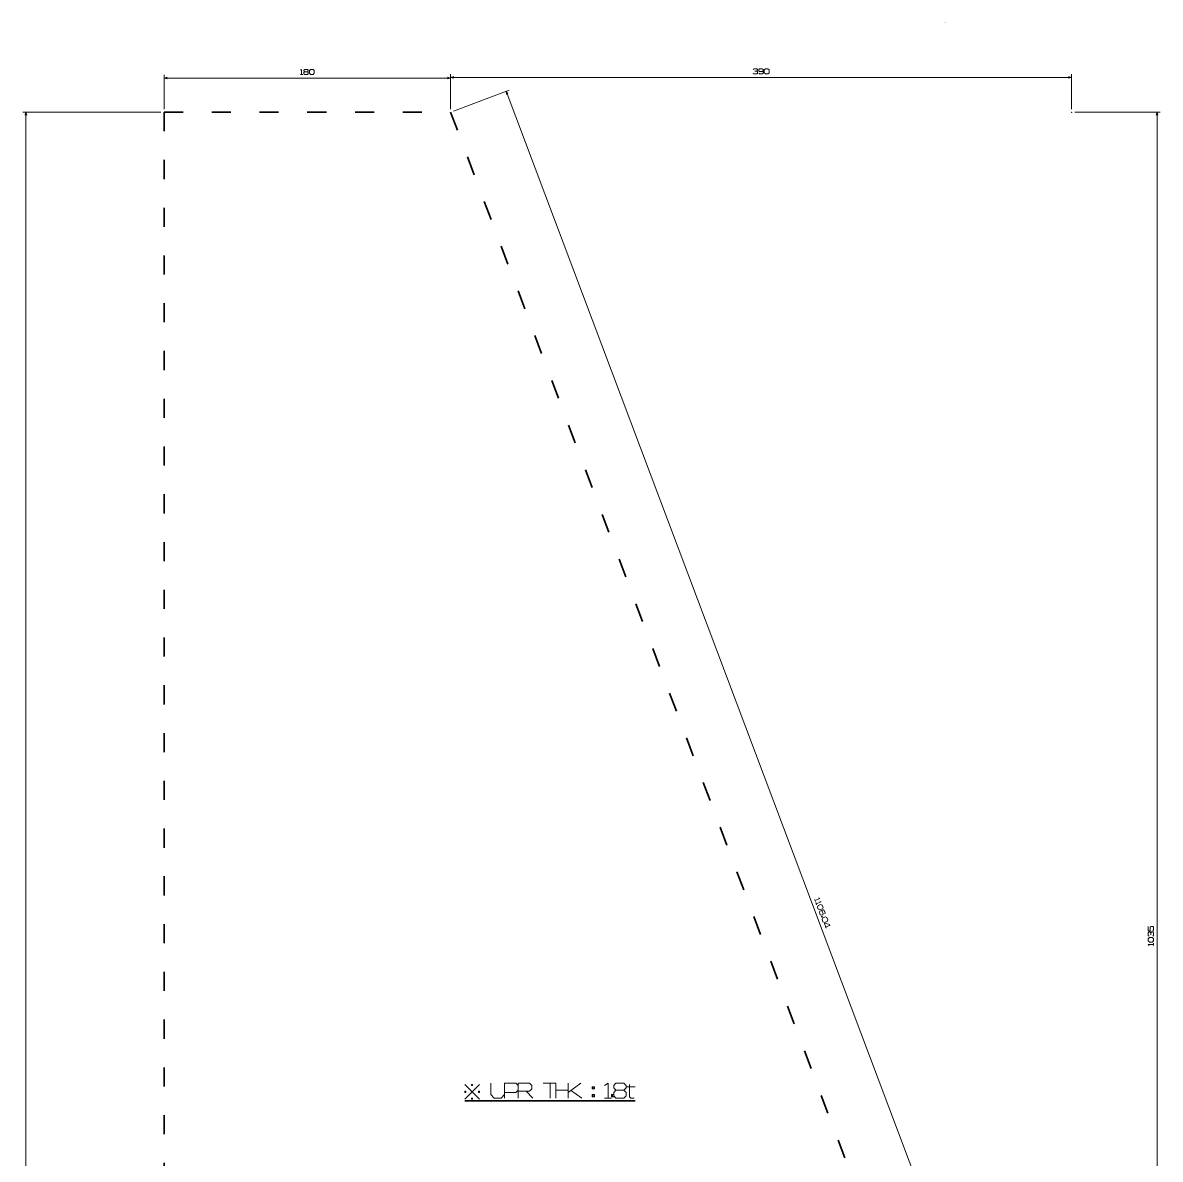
# Model space of a CAD drawing. Extents: x -255 to 1329, y -495 to 1264.
# Drawn here: x -144 to 570, y 550 to 1264 of the extents above; entities that cross this region are included whole.
import ezdxf

# ---------------------------------------------------------------- set-up
doc = ezdxf.new("R2010")
doc.units = 0
doc.linetypes.add('DASHSPACE', pattern=[30, 12, -18])
doc.linetypes.add('DOT', pattern=[3.5, 0.5, -3])

msp = doc.modelspace()

# ---------------------------------------------------------------- linework, layer by layer
at = {"color": 7, "linetype": 'DOT', "lineweight": 35, "ltscale": 0.0104}
msp.add_line((434.99, 1264.41), (435.41, 1264.41), dxfattribs=at)
at = {"color": 5, "lineweight": 13}
for p, q in [((-55.33, 1210.22), (-55.33, 1231.64)), ((-55.33, 1229.64), (124.67, 1229.64)), ((124.67, 1210.22), (124.67, 1231.64)), ((-57.33, 1208.22), (-144.04, 1208.22)), ((-142.04, -391.78), (-142.04, 1208.22))]:
    msp.add_line(p, q, dxfattribs=at)
at = {"color": 7, "lineweight": 13}
for p, q in [((124.67, 1210.22), (124.67, 1232.02)), ((124.67, 1230.02), (514.67, 1230.02)), ((514.67, 1210.22), (514.67, 1232.02)), ((126.55, 1208.93), (161.39, 1222.06)), ((159.52, 1221.35), (549.52, 186.35)), ((516.67, 1208.22), (570.31, 1208.22)), ((568.31, 173.22), (568.31, 1208.22))]:
    msp.add_line(p, q, dxfattribs=at)
at = {"color": 5, "linetype": 'DASHSPACE', "lineweight": 35}
for p, q in [((-55.33, 1208.22), (124.67, 1208.22)), ((-55.33, 1208.22), (-55.33, -391.78)), ((124.67, 1208.22), (514.67, 173.22))]:
    msp.add_line(p, q, dxfattribs=at)
at = {"color": 7, "lineweight": 35}
msp.add_line((133.51, 587.22), (240.65, 587.22), dxfattribs=at)
at = {"color": 5, "lineweight": 13}
for points in [[(-53.39, 1230.15), (-55.33, 1229.64), (-53.39, 1229.12)], [(30.35, 1234.64), (31.1, 1235.14)], [(30.35, 1231.89), (31.85, 1231.89)], [(31.1, 1235.14), (31.1, 1231.89)], [(33.05, 1233.64), (32.55, 1233.14), (32.55, 1232.39), (33.05, 1231.89), (34.8, 1231.89), (35.3, 1232.39), (35.3, 1233.14), (34.8, 1233.64)], [(122.74, 1229.12), (124.67, 1229.64), (122.74, 1230.15)], [(-141.52, 1206.29), (-142.04, 1208.22), (-142.56, 1206.29)]]:
    msp.add_lwpolyline(points, dxfattribs=at)
for points in [[(33.05, 1235.14), (34.8, 1235.14), (35.3, 1234.64), (35.3, 1234.14), (34.8, 1233.64), (33.05, 1233.64), (32.55, 1234.14), (32.55, 1234.64)], [(36.75, 1235.14), (38.25, 1235.14), (39, 1234.39), (39, 1232.64), (38.25, 1231.89), (36.75, 1231.89), (36, 1232.64), (36, 1234.39)]]:
    msp.add_lwpolyline(points, close=True, dxfattribs=at)
at = {"color": 7, "lineweight": 13}
for points in [[(126.61, 1230.54), (124.67, 1230.02), (126.61, 1229.51)], [(314.72, 1235.02), (315.22, 1235.52), (316.97, 1235.52), (317.47, 1235.02), (317.47, 1234.52), (316.97, 1234.02), (315.72, 1234.02), (316.97, 1234.02), (317.47, 1233.52), (317.47, 1232.77), (316.97, 1232.27), (315.22, 1232.27), (314.72, 1232.77)], [(320.92, 1234.27), (320.42, 1233.77), (318.67, 1233.77), (318.17, 1234.27), (318.17, 1235.02), (318.67, 1235.52), (320.42, 1235.52), (320.92, 1235.02), (320.92, 1232.77), (320.42, 1232.27), (318.67, 1232.27), (318.17, 1232.77)], [(512.74, 1229.51), (514.67, 1230.02), (512.74, 1230.54)], [(160.68, 1219.72), (159.52, 1221.35), (159.71, 1219.36)], [(568.83, 1206.29), (568.31, 1208.22), (567.8, 1206.29)], [(355.77, 714.71), (356.5, 714.19)], [(353.19, 713.74), (353.72, 712.34)], [(356.5, 714.19), (353.46, 713.04)], [(353.97, 711.68), (354.5, 710.28)], [(357.27, 712.13), (354.23, 710.98)], [(356.54, 712.65), (357.27, 712.13)], [(359.59, 704.56), (359.88, 705.2), (359.27, 706.84), (358.62, 707.13), (356.52, 706.34), (356.23, 705.7), (356.84, 704.06), (357.49, 703.77), (358.42, 704.12), (358.71, 704.76), (358.1, 706.4), (357.45, 706.69)], [(358.06, 702.97), (357.59, 702.79)], [(359.79, 696.24), (362.83, 697.39), (362.65, 697.86), (359.93, 698.7), (359.46, 698.53), (360.52, 695.72)], [(562.81, 696.77), (562.81, 694.02), (564.06, 694.02), (564.06, 696.27), (564.56, 696.77), (565.56, 696.77), (566.06, 696.27), (566.06, 694.52), (565.56, 694.02)], [(563.31, 690.57), (562.81, 691.07), (562.81, 692.82), (563.31, 693.32), (563.81, 693.32), (564.31, 692.82), (564.31, 691.57), (564.31, 692.82), (564.81, 693.32), (565.56, 693.32), (566.06, 692.82), (566.06, 691.07), (565.56, 690.57)], [(566.06, 684.67), (566.06, 686.17)], [(562.81, 685.42), (566.06, 685.42)], [(563.31, 684.67), (562.81, 685.42)], [(133.51, 597.51), (142.79, 588.22)], [(142.79, 597.51), (133.51, 588.22)], [(149.94, 598.22), (149.94, 591.08), (152.08, 588.94), (156.37, 588.94), (158.51, 591.08), (158.51, 598.22)], [(158.51, 588.94), (158.51, 598.22), (165.65, 598.22), (167.08, 596.79), (167.08, 593.94), (165.65, 592.51), (158.51, 592.51)], [(167.08, 588.94), (167.08, 598.22), (174.22, 598.22), (175.65, 596.79), (175.65, 594.65), (174.22, 593.22), (167.08, 593.22)], [(172.08, 593.22), (176.37, 588.94)], [(182.79, 598.22), (190.65, 598.22)], [(187.08, 598.22), (187.08, 588.94)], [(190.65, 598.22), (190.65, 588.94)], [(190.65, 593.94), (198.51, 593.94)], [(198.51, 598.22), (198.51, 588.94)], [(198.51, 598.22), (198.51, 588.94)], [(206.37, 598.22), (198.51, 592.51)], [(199.94, 593.94), (207.08, 588.94)], [(214.22, 596.08), (214.22, 594.65)], [(221.37, 596.79), (223.51, 598.22)], [(223.51, 598.22), (223.51, 588.94)], [(228.51, 593.94), (227.08, 592.51), (227.08, 590.36), (228.51, 588.94), (233.51, 588.94), (234.94, 590.36), (234.94, 592.51), (233.51, 593.94)], [(234.94, 596.08), (240.65, 596.08)], [(237.08, 597.51), (237.08, 589.65), (237.79, 588.94), (239.94, 588.94)], [(214.22, 591.08), (214.22, 589.65)], [(221.37, 588.94), (225.65, 588.94)], [(226.37, 591.08), (226.37, 589.65)]]:
    msp.add_lwpolyline(points, dxfattribs=at)
for points in [[(322.37, 1235.52), (323.87, 1235.52), (324.62, 1234.77), (324.62, 1233.02), (323.87, 1232.27), (322.37, 1232.27), (321.62, 1233.02), (321.62, 1234.77)], [(358.05, 710.07), (358.58, 708.67), (358.14, 707.7), (356.5, 707.08), (355.54, 707.52), (355.01, 708.92), (355.45, 709.89), (357.08, 710.51)], [(357.97, 703.2), (358.14, 702.73), (357.68, 702.56), (357.5, 703.02)], [(360.99, 702.26), (361.52, 700.85), (361.09, 699.89), (359.45, 699.27), (358.48, 699.71), (357.95, 701.11), (358.39, 702.08), (360.03, 702.69)], [(562.81, 687.62), (562.81, 689.12), (563.56, 689.87), (565.31, 689.87), (566.06, 689.12), (566.06, 687.62), (565.31, 686.87), (563.56, 686.87)], [(133.51, 593.22), (134.22, 593.22), (134.22, 592.51), (133.51, 592.51)], [(137.79, 597.51), (138.51, 597.51), (138.51, 596.79), (137.79, 596.79)], [(142.08, 593.22), (142.79, 593.22), (142.79, 592.51), (142.08, 592.51)], [(213.51, 596.08), (214.94, 596.08), (214.94, 594.65), (213.51, 594.65)], [(228.51, 598.22), (233.51, 598.22), (234.94, 596.79), (234.94, 595.36), (233.51, 593.94), (228.51, 593.94), (227.08, 595.36), (227.08, 596.79)], [(137.79, 588.94), (138.51, 588.94), (138.51, 588.22), (137.79, 588.22)], [(213.51, 591.08), (214.94, 591.08), (214.94, 589.65), (213.51, 589.65)], [(225.65, 591.08), (227.08, 591.08), (227.08, 589.65), (225.65, 589.65)]]:
    msp.add_lwpolyline(points, close=True, dxfattribs=at)
at = {"color": 5, "lineweight": 5}
msp.add_point((514.67, 1208.22), dxfattribs=at)

doc.saveas('drawing.dxf')
